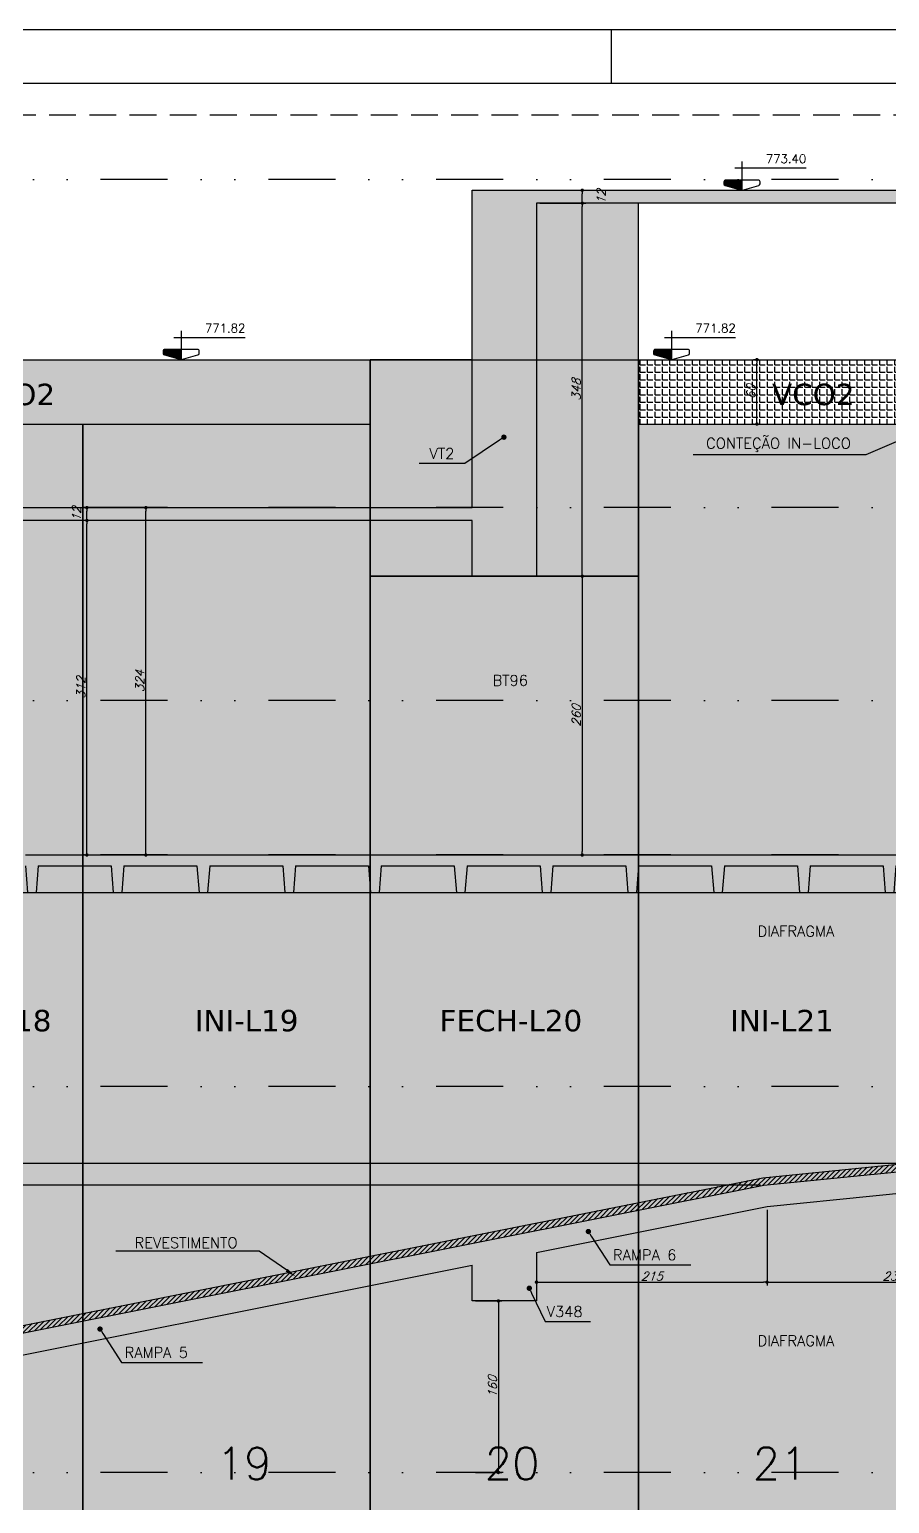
# Model space of a CAD drawing. Header units: millimetres. Extents: x 0 to 8720, y 0 to 4500.
# Drawn here: x 5402 to 6205, y 3125 to 4500 of the extents above; entities that cross this region are included whole.
import ezdxf
from ezdxf import colors
from ezdxf.entities.mleader import LeaderData, LeaderLine
from ezdxf.enums import TextEntityAlignment as Align
from ezdxf.math import Vec2, Vec3

# ---------------------------------------------------------------- set-up
doc = ezdxf.new("R2010")
doc.units = ezdxf.units.MM
doc.header["$LTSCALE"] = 50
doc.linetypes.add('DASHED', pattern=[0.75, 0.5, -0.25])
doc.linetypes.add('DIVIDE2', pattern=[0.625, 0.25, -0.125, 0, -0.125, 0, -0.125])
doc.layers.add('A-WALL-IDEN', color=4, linetype='Continuous', lineweight=9)
for name, color, linetype in [('F-AUX', 2, 'Continuous'), ('F-AUX-RED', 1, 'Continuous'), ('F-AUX-VARIACAO', 2, 'Continuous'), ('F-CORTE', 4, 'Continuous'), ('F-COTAS', 106, 'Continuous'), ('F-CPC', 1, 'DASHED'), ('F-EIXOS-DET', 1, 'Continuous'), ('F-FUNDAÇÃO-VISTA', 253, 'Continuous'), ('F-MARGEM', 1, 'Continuous'), ('F-MURETA OBRA', 4, 'Continuous'), ('F-NÍVEL-VISTA', 2, 'Continuous'), ('F-PERFIL VISTA', 252, 'Continuous'), ('F-SOLIDO-CORTE', 71, 'Continuous'), ('F-TEXTO', 6, 'Continuous'), ('F-TEXTO-YELLOW', 2, 'Continuous'), ('F-VISTA', 2, 'Continuous'), ('F-VISTA SÓLIDO', 254, 'Continuous'), ('F-VISTA SÓLIDO 3', 252, 'Continuous')]:
    doc.layers.add(name, color=color, linetype=linetype)
doc.styles.add('CP-TEXT-INCL', font='simplex.shx', dxfattribs={"oblique": 20})
doc.styles.add('MCP', font='simplex.shx')
doc.styles.get("Standard").update_dxf_attribs({"font": 'txt.shx'})
doc.styles.add('Verdana_3', font='verdana.ttf', dxfattribs={"height": 20})
doc.dimstyles.new('CP-COTAS-50', dxfattribs={"dimscale": 0.64, "dimtxt": 12.5, "dimasz": 5, "dimexe": 5, "dimexo": 5, "dimgap": 2.5, "dimtad": 1, "dimdec": 1, "dimdsep": 46, "dimtxsty": 'CP-TEXT-INCL', "dimblk1": 'DOT', "dimblk2": 'DOT', "dimsah": 1, "dimcen": 9, "dimclrd": 256, "dimclre": 256, "dimclrt": 256, "dimadec": 0, "dimazin": 0, "dimtfac": 1, "dimtdec": 1, "dimtmove": 2, "dimatfit": 3, "dimldrblk": 'DOT', "dimfxl": 5, "dimtolj": 1, "dimarcsym": 0})

# ---------------------------------------------------------------- blocks, each defined once
blk = doc.blocks.new('_DOT')
at = {"color": 0, "linetype": 'ByBlock'}
blk.add_line((-0.5, 0), (-1, 0), dxfattribs=at)
at = {"color": 0, "linetype": 'ByBlock', "const_width": 0.5}
blk.add_lwpolyline([(-0.25, 0, 1), (0.25, 0, 1)], format="xyb", close=True, dxfattribs=at)
blk = doc.blocks.new('A$Cba39174f')
at = {"layer": 'F-CORTE'}
for points in [[(11039.1, -4045.2), (11119.1, -4045.2)], [(11039.1, -4055.2), (11041.1, -4080.2), (11049.1, -4080.2)], [(11051.1, -4055.2), (11049.1, -4080.2), (11049.1, -4080.2)], [(11051.1, -4055.2), (11119.1, -4055.2)]]:
    blk.add_lwpolyline(points, dxfattribs=at)
blk = doc.blocks.new('*D43')
at = {"layer": 'F-COTAS', "lineweight": -2, "transparency": 16777216}
for p, q in [((6283.4, 3442.1), (5036.9, 3442.1)), ((5040.1, 3438.9), (5040.1, 3425.3)), ((6084.1, 3422.1), (5036.9, 3422.1))]:
    blk.add_line(p, q, dxfattribs=at)
at = {"layer": 'F-COTAS', "lineweight": -2, "transparency": 16777216, "xscale": 3.2, "yscale": 3.2, "zscale": 3.2}
for p, rotation in [((5040.1, 3442.1), 90), ((5040.1, 3422.1), 270)]:
    blk.add_blockref('_DOT', p, dxfattribs=dict(at, rotation=rotation))
at = {"layer": 'F-COTAS', "transparency": 16777216, "insert": (5034.5, 3432.1), "char_height": 8, "attachment_point": 5, "rotation": 90, "style": 'CP-TEXT-INCL'}
blk.add_mtext('\\A1;20', dxfattribs=at)
blk = doc.blocks.new('*D44')
at = {"layer": 'F-COTAS', "lineweight": -2, "transparency": 16777216}
for p, q in [((6084.1, 3422.1), (5036.9, 3422.1)), ((5040.1, 3260.2), (5040.1, 3418.9)), ((5257.8, 3257), (5036.9, 3257))]:
    blk.add_line(p, q, dxfattribs=at)
at = {"layer": 'F-COTAS', "lineweight": -2, "transparency": 16777216, "xscale": 3.2, "yscale": 3.2, "zscale": 3.2}
for p, rotation in [((5040.1, 3422.1), 90), ((5040.1, 3257), 270)]:
    blk.add_blockref('_DOT', p, dxfattribs=dict(at, rotation=rotation))
at = {"layer": 'F-COTAS', "transparency": 16777216, "insert": (5034.5, 3339.5), "char_height": 8, "attachment_point": 5, "rotation": 90, "style": 'CP-TEXT-INCL'}
blk.add_mtext('\\A1;165', dxfattribs=at)
blk = doc.blocks.new('A0-3L_900')
at = {"layer": 'F-MARGEM', "color": 2}
blk.add_line((118.9, 90), (118.9, 89), dxfattribs=at)
blk.add_lwpolyline([(0, 0), (0, 90), (174.4, 90), (174.4, 0)], close=True, dxfattribs=at)
at = {"layer": 'F-MARGEM', "color": 7}
blk.add_lwpolyline([(2.5, 89), (173.4, 89), (173.4, 1), (2.5, 1)], close=True, dxfattribs=at)
blk = doc.blocks.new('*D59')
at = {"layer": 'F-COTAS', "lineweight": -2, "transparency": 16777216}
for p, q in [((5453.7, 4042), (5452.8, 4042)), ((5456, 3733.2), (5456, 4038.8)), ((5453.7, 3730), (5452.8, 3730))]:
    blk.add_line(p, q, dxfattribs=at)
at = {"layer": 'F-COTAS', "lineweight": -2, "transparency": 16777216, "xscale": 3.2, "yscale": 3.2, "zscale": 3.2}
for p, rotation in [((5456, 4042), 90), ((5456, 3730), 270)]:
    blk.add_blockref('_DOT', p, dxfattribs=dict(at, rotation=rotation))
at = {"layer": 'F-COTAS', "transparency": 16777216, "insert": (5450.4, 3886), "char_height": 8, "attachment_point": 5, "rotation": 90, "style": 'CP-TEXT-INCL'}
blk.add_mtext('\\A1;312', dxfattribs=at)
blk = doc.blocks.new('*D60')
at = {"layer": 'F-COTAS', "lineweight": -2, "transparency": 16777216}
for p, q in [((5472.4, 4054), (5452.8, 4054)), ((5456, 4045.2), (5456, 4050.8)), ((5472.4, 4042), (5452.8, 4042))]:
    blk.add_line(p, q, dxfattribs=at)
at = {"layer": 'F-COTAS', "lineweight": -2, "transparency": 16777216, "xscale": 3.2, "yscale": 3.2, "zscale": 3.2}
for p, rotation in [((5456, 4054), 90), ((5456, 4042), 270)]:
    blk.add_blockref('_DOT', p, dxfattribs=dict(at, rotation=rotation))
at = {"layer": 'F-COTAS', "transparency": 16777216, "insert": (5446.4, 4048), "char_height": 8, "attachment_point": 5, "rotation": 90, "style": 'CP-TEXT-INCL'}
blk.add_mtext('\\A1;12', dxfattribs=at)
blk = doc.blocks.new('*D61')
at = {"layer": 'F-COTAS', "lineweight": -2, "transparency": 16777216}
for p, q in [((5511, 3733.2), (5511, 4050.8)), ((5512.4, 4054), (5514.2, 4054)), ((5512.4, 3730), (5514.2, 3730))]:
    blk.add_line(p, q, dxfattribs=at)
at = {"layer": 'F-COTAS', "lineweight": -2, "transparency": 16777216, "xscale": 3.2, "yscale": 3.2, "zscale": 3.2}
for p, rotation in [((5511, 4054), 90), ((5511, 3730), 270)]:
    blk.add_blockref('_DOT', p, dxfattribs=dict(at, rotation=rotation))
at = {"layer": 'F-COTAS', "transparency": 16777216, "insert": (5505.4, 3892), "char_height": 8, "attachment_point": 5, "rotation": 90, "style": 'CP-TEXT-INCL'}
blk.add_mtext('\\A1;324', dxfattribs=at)
blk = doc.blocks.new('Nível - Vista')
at = {"layer": 'F-NÍVEL-VISTA'}
blk.add_hatch(color=71, dxfattribs=at).paths.add_polyline_path([(0, 0.238), (-0.38, 0.238, 0.414214), (-0.42, 0.198), (-0.42, 0.148, 0.331206), (-0.391, 0.11), (-0.011, 0.002, 0.072993), (0, 0)])
at = {"layer": 'F-NÍVEL-VISTA', "color": 2}
for p, q in [((-0.168, 0.521), (1.493, 0.521)), ((0, 0.67), (0, 0))]:
    blk.add_line(p, q, dxfattribs=at)
blk.add_lwpolyline([(-0.011, 0.002, 0.146769), (0.011, 0.002), (0.391, 0.11, 0.331206), (0.42, 0.148), (0.42, 0.198, 0.414214), (0.38, 0.238), (-0.38, 0.238, 0.414214), (-0.42, 0.198), (-0.42, 0.148, 0.331206), (-0.391, 0.11), (-0.011, 0.002, 0.146769), (0.011, 0.002)], format="xyb", dxfattribs=at)
at = {"layer": 'F-TEXTO', "color": 3, "style": 'MCP'}
for tag, p in [('NÍVEL', (1.026, 0.636)), ('NÍVEL_DETALHE', (1.02, 0.186))]:
    blk.add_attdef(tag, text='', height=0.2, dxfattribs=at).set_placement(p, align=Align.CENTER)
blk = doc.blocks.new('*D79')
at = {"layer": 'F-COTAS', "lineweight": -2, "transparency": 16777216}
for p, q in [((6090.3, 3399.1), (6090.3, 3328.3)), ((6326.3, 3378.8), (6326.3, 3328.3)), ((6093.5, 3331.5), (6323.1, 3331.5))]:
    blk.add_line(p, q, dxfattribs=at)
at = {"layer": 'F-COTAS', "lineweight": -2, "transparency": 16777216, "xscale": 3.2, "yscale": 3.2, "zscale": 3.2, "rotation": 180}
blk.add_blockref('_DOT', (6090.3, 3331.5), dxfattribs=at)
at = {"layer": 'F-COTAS', "lineweight": -2, "transparency": 16777216, "xscale": 3.2, "yscale": 3.2, "zscale": 3.2}
blk.add_blockref('_DOT', (6326.3, 3331.5), dxfattribs=at)
at = {"layer": 'F-COTAS', "transparency": 16777216, "insert": (6208.3, 3337.1), "char_height": 8, "attachment_point": 5, "style": 'CP-TEXT-INCL'}
blk.add_mtext('\\A1;236', dxfattribs=at)
blk = doc.blocks.new('*D80')
at = {"layer": 'F-COTAS', "lineweight": -2, "transparency": 16777216}
for p, q in [((6090.3, 3373.1), (6090.3, 3328.3)), ((5875.3, 3356.1), (5875.3, 3328.3)), ((5878.5, 3331.5), (6087.1, 3331.5))]:
    blk.add_line(p, q, dxfattribs=at)
at = {"layer": 'F-COTAS', "lineweight": -2, "transparency": 16777216, "xscale": 3.2, "yscale": 3.2, "zscale": 3.2, "rotation": 180}
blk.add_blockref('_DOT', (5875.3, 3331.5), dxfattribs=at)
at = {"layer": 'F-COTAS', "lineweight": -2, "transparency": 16777216, "xscale": 3.2, "yscale": 3.2, "zscale": 3.2}
blk.add_blockref('_DOT', (6090.3, 3331.5), dxfattribs=at)
at = {"layer": 'F-COTAS', "transparency": 16777216, "insert": (5982.8, 3337.1), "char_height": 8, "attachment_point": 5, "style": 'CP-TEXT-INCL'}
blk.add_mtext('\\A1;215', dxfattribs=at)
blk = doc.blocks.new('*D83')
at = {"layer": 'F-COTAS', "lineweight": -2, "transparency": 16777216}
for p, q in [((5818.5, 3314), (5843, 3314)), ((5839.8, 3310.8), (5839.8, 3157.2)), ((5818.5, 3154), (5843, 3154))]:
    blk.add_line(p, q, dxfattribs=at)
at = {"layer": 'F-COTAS', "lineweight": -2, "transparency": 16777216, "xscale": 3.2, "yscale": 3.2, "zscale": 3.2}
for p, rotation in [((5839.8, 3314), 90), ((5839.8, 3154), 270)]:
    blk.add_blockref('_DOT', p, dxfattribs=dict(at, rotation=rotation))
at = {"layer": 'F-COTAS', "transparency": 16777216, "insert": (5834.2, 3234), "char_height": 8, "attachment_point": 5, "rotation": 90, "style": 'CP-TEXT-INCL'}
blk.add_mtext('\\A1;160', dxfattribs=at)
blk = doc.blocks.new('*D122')
at = {"layer": 'F-COTAS', "lineweight": -2, "transparency": 16777216}
for p, q in [((5878.5, 3990), (5921.2, 3990)), ((5918, 3986.8), (5918, 3733.2)), ((5801.7, 3730), (5921.2, 3730))]:
    blk.add_line(p, q, dxfattribs=at)
at = {"layer": 'F-COTAS', "lineweight": -2, "transparency": 16777216, "xscale": 3.2, "yscale": 3.2, "zscale": 3.2}
for p, rotation in [((5918, 3990), 90), ((5918, 3730), 270)]:
    blk.add_blockref('_DOT', p, dxfattribs=dict(at, rotation=rotation))
at = {"layer": 'F-COTAS', "transparency": 16777216, "insert": (5912.4, 3860), "char_height": 8, "attachment_point": 5, "rotation": 90, "style": 'CP-TEXT-INCL'}
blk.add_mtext('\\A1;260', dxfattribs=at)
blk = doc.blocks.new('*D124')
at = {"layer": 'F-COTAS', "lineweight": -2, "transparency": 16777216}
for p, q in [((5878.5, 4338), (5921.2, 4338)), ((5918, 3993.2), (5918, 4334.8)), ((5878.5, 3990), (5921.2, 3990))]:
    blk.add_line(p, q, dxfattribs=at)
at = {"layer": 'F-COTAS', "lineweight": -2, "transparency": 16777216, "xscale": 3.2, "yscale": 3.2, "zscale": 3.2}
for p, rotation in [((5918, 4338), 90), ((5918, 3990), 270)]:
    blk.add_blockref('_DOT', p, dxfattribs=dict(at, rotation=rotation))
at = {"layer": 'F-COTAS', "transparency": 16777216, "insert": (5912.4, 4164), "char_height": 8, "attachment_point": 5, "rotation": 90, "style": 'CP-TEXT-INCL'}
blk.add_mtext('\\A1;348', dxfattribs=at)
blk = doc.blocks.new('*D127')
at = {"layer": 'F-COTAS', "lineweight": -2, "transparency": 16777216}
for p, q in [((5878.5, 4350), (5921.2, 4350)), ((5918, 4341.2), (5918, 4346.8)), ((5878.5, 4338), (5921.2, 4338))]:
    blk.add_line(p, q, dxfattribs=at)
at = {"layer": 'F-COTAS', "lineweight": -2, "transparency": 16777216, "xscale": 3.2, "yscale": 3.2, "zscale": 3.2}
for p, rotation in [((5918, 4350), 90), ((5918, 4338), 270)]:
    blk.add_blockref('_DOT', p, dxfattribs=dict(at, rotation=rotation))
at = {"layer": 'F-COTAS', "transparency": 16777216, "insert": (5935.6, 4344), "char_height": 8, "attachment_point": 5, "rotation": 90, "style": 'CP-TEXT-INCL'}
blk.add_mtext('\\A1;12', dxfattribs=at)
blk = doc.blocks.new('*D267')
at = {"layer": 'F-MURETA OBRA', "lineweight": -2, "transparency": 16777216}
for p, q in [((6082.6, 4192), (6077.7, 4192)), ((6080.9, 4135.2), (6080.9, 4188.8)), ((6078.3, 4132), (6077.7, 4132))]:
    blk.add_line(p, q, dxfattribs=at)
at = {"layer": 'F-MURETA OBRA', "lineweight": -2, "transparency": 16777216, "xscale": 3.2, "yscale": 3.2, "zscale": 3.2}
for p, rotation in [((6080.9, 4192), 90), ((6080.9, 4132), 270)]:
    blk.add_blockref('_DOT', p, dxfattribs=dict(at, rotation=rotation))
at = {"layer": 'F-MURETA OBRA', "transparency": 16777216, "insert": (6075.3, 4162), "char_height": 8, "attachment_point": 5, "rotation": 90, "style": 'CP-TEXT-INCL', "bg_fill": 3, "box_fill_scale": 1.1, "bg_fill_color": 257, "bg_fill_transparency": 0}
blk.add_mtext('\\A1;60', dxfattribs=at)

msp = doc.modelspace()

# ---------------------------------------------------------------- hatches: boundary and pattern name
at = {"layer": 'F-AUX-VARIACAO'}
h = msp.add_hatch(dxfattribs=at)
h.set_pattern_fill('ANSI31', color=253)
h.set_pattern_definition([(45, (354.8276, 2355.8043), (-2.245064, 2.245064), [])])
h.paths.add_polyline_path([(4281.32, 3217.06), (4469.78, 3235.91), (4469.78, 3236.99), (4486.39, 3236.99), (4967.61, 3236.99), (5037.73, 3236.99), (5052.28, 3236.99), (5060.63, 3236.99), (5261.32, 3257.06), (6087.32, 3422.06), (6286.63, 3441.99), (6872.28, 3441.99), (6872.28, 3448.99), (6286.28, 3448.99), (6086.28, 3428.99), (5260.28, 3263.99), (5060.28, 3243.99), (4480.28, 3243.99), (4280.28, 3223.99), (2763.34, 2920.52), (2500.74, 2860.95), (2501.82, 2861.06)])
at = {"layer": 'F-MURETA OBRA'}
h = msp.add_hatch(dxfattribs=at)
h.set_pattern_fill('ANGLE', color=1, style=0)
h.set_pattern_definition([(0, (2018.6955, 122), (0, 6.985), [5.08, -1.905]), (90, (2018.6955, 122), (-6.985, 4e-16), [5.08, -1.905])])
h.paths.add_polyline_path([(5202.28, 4131.99), (5720.28, 4131.99), (5720.28, 4191.99), (5202.28, 4191.99)])
at = {"layer": 'F-PERFIL VISTA', "ltscale": 2}
h = msp.add_hatch(dxfattribs=at)
h.set_pattern_fill('AR-CONC', color=256, scale=0.8)
h.paths.add_polyline_path([(1971.28, 3949.99), (1971.28, 3903.68), (1971.28, 3839.99)])
h.paths.add_polyline_path([(1971.28, 3673.99), (1721.28, 3673.99), (1721.28, 2374.99), (1971.28, 2374.99)])
h.paths.add_polyline_path([(2221.28, 3929.99), (1971.28, 3929.99), (1971.28, 3839.99), (1971.28, 2374.99), (2221.28, 2374.99)])
h.paths.add_polyline_path([(2971.28, 3959.99), (1971.28, 3959.99), (1971.28, 3929.99), (2221.28, 3929.99), (2971.28, 3929.99)])
h.paths.add_polyline_path([(2471.28, 3929.99), (2221.28, 3929.99), (2221.28, 2374.99), (2471.28, 2374.99)])
h.paths.add_polyline_path([(2721.28, 3929.99), (2471.28, 3929.99), (2471.28, 2374.99), (2721.28, 2374.99)])
h.paths.add_polyline_path([(2971.28, 3929.99), (2721.28, 3929.99), (2721.28, 2374.99), (2971.28, 2374.99)])
h.paths.add_polyline_path([(3971.28, 3981.99), (3221.28, 3981.99), (3221.28, 3971.99), (2971.28, 3971.99), (3971.28, 3967.99)])
h.paths.add_polyline_path([(3221.28, 3967.99), (2971.28, 3971.99), (2971.28, 3929.99), (2971.28, 2374.99), (3221.28, 2374.99)])
h.paths.add_polyline_path([(3471.28, 3967.99), (3221.28, 3967.99), (3221.28, 2374.99), (3471.28, 2374.99)])
h.paths.add_polyline_path([(3721.28, 3967.99), (3471.28, 3967.99), (3471.28, 2374.99), (3721.28, 2374.99)])
h.paths.add_polyline_path([(3971.28, 3967.99), (3721.28, 3967.99), (3721.28, 2374.99), (3971.28, 2374.99)])
h.paths.add_polyline_path([(5202.28, 3238.99), (4952.28, 3238.99), (4952.28, 2374.99), (5202.28, 2374.99)])
h.paths.add_polyline_path([(5452.28, 4131.99), (5202.28, 4131.99), (5202.28, 2374.99), (5452.28, 2374.99)])
h.paths.add_polyline_path([(5720.28, 4131.99), (5452.28, 4131.99), (5452.28, 2374.99), (5720.28, 2374.99)])
h.paths.add_polyline_path([(5970.28, 3733.99), (5720.28, 3733.99), (5720.28, 2374.99), (5970.28, 2374.99)])
h.paths.add_polyline_path([(6481.28, 3733.99), (6220.28, 3733.99), (6220.28, 2374.99), (6481.28, 2374.99)])
h.paths.add_polyline_path([(6220.28, 4131.99), (5970.28, 4131.99), (5970.28, 3733.99), (6220.28, 3733.99)])
h.paths.add_polyline_path([(6220.28, 3733.99), (5970.28, 3733.99), (5970.28, 2374.99), (6220.28, 2374.99)])
h.paths.add_polyline_path([(6731.28, 4278), (6481.28, 4278), (6481.28, 3733.99), (6731.28, 3733.99)])
at = {"layer": 'F-SOLIDO-CORTE'}
h = msp.add_hatch(color=256, dxfattribs=at)
h.dxf.hatch_style = 1
h.paths.add_polyline_path([(3249.28, 4041.99), (3510.39, 4041.99), (3514.72, 4041.99), (3537.75, 4041.99), (3598.05, 4041.99), (3633.29, 4041.99), (3886.69, 4041.99), (3911.93, 4041.99), (3946.88, 4041.99), (4324.35, 4041.99), (4358.69, 4041.99), (4370.49, 4041.99), (4382.28, 4041.99), (4382.28, 3993.99), (4401.28, 3993.99), (4401.28, 4001.57), (4401.28, 4041.99), (4407.84, 4041.99), (4418.88, 4041.99), (4968.05, 4041.99), (5041.6, 4041.99), (5062.28, 4041.99), (5062.28, 3993.99), (5081.28, 3993.99), (5081.28, 4004.36), (5081.28, 4041.99), (5112.97, 4041.99), (5204.58, 4041.99), (5806.65, 4041.99), (5815.28, 4041.99), (5815.28, 3990), (5875.28, 3990), (5875.28, 4160.06), (5875.28, 4338), (5881.08, 4338), (5883.89, 4338), (5946.79, 4338), (6317.68, 4338), (6326.28, 4338), (6326.28, 4311.75), (6326.28, 4053.99), (6326.28, 3989.99), (6386.28, 3989.99), (6386.28, 4039.99), (7020.78, 4039.99), (7020.78, 3898.99), (7045.78, 3898.99), (7045.78, 4133.99), (7020.78, 4133.99), (7020.78, 4053.99), (6386.28, 4053.99), (6386.28, 4062.25), (6386.28, 4338), (6474.77, 4338), (6483.38, 4338), (7008.37, 4338), (7026.78, 4338), (7026.78, 4300), (7045.78, 4300), (7045.78, 4310.36), (7045.78, 4360), (7042.5, 4360), (7026.78, 4360), (7026.78, 4350), (7008.37, 4350), (6483.38, 4350), (6474.77, 4350), (6386.28, 4350), (6383.35, 4350), (6379.03, 4350), (6326.28, 4350), (6317.68, 4350), (5946.79, 4350), (5883.89, 4350), (5881.08, 4350), (5875.28, 4350), (5847.3, 4350), (5815.28, 4350), (5815.28, 4183.94), (5815.28, 4053.99), (5806.53, 4053.99), (5204.58, 4053.99), (5111.07, 4053.99), (5081.28, 4053.99), (5078, 4053.99), (5062.28, 4053.99), (5040.41, 4053.99), (4968.05, 4053.99), (4418.88, 4053.99), (4407.84, 4053.99), (4398.89, 4053.99), (4382.28, 4053.99), (4370.49, 4053.99), (4358.69, 4053.99), (4324.35, 4053.99), (3946.88, 4053.99), (3911.93, 4053.99), (3886.69, 4053.99), (3633.05, 4053.99), (3598.05, 4053.99), (3537.75, 4053.99), (3514.72, 4053.99), (3510.39, 4053.99), (3249.28, 4053.99), (3244.84, 4053.99), (3224.28, 4053.99), (3224.28, 4043.99), (3097.22, 4043.99), (3069.52, 4043.99), (3036.62, 4043.99), (2755.86, 4043.99), (2683.75, 4043.99), (2662.28, 4043.99), (2662.28, 4068.99), (2648.28, 4068.99), (2648.28, 4051.23), (2648.28, 3978.99), (2349.42, 3978.99), (2281.47, 3978.99), (2278.56, 3978.99), (2274.15, 3978.99), (2254.28, 3978.99), (2177.33, 3978.99), (2171.33, 3978.99), (1946.52, 3978.99), (1860.78, 3978.99), (1848.35, 3978.99), (1831.78, 3978.99), (1494.71, 3978.99), (1433.05, 3978.99), (1241.78, 3978.99), (1241.78, 3992.8), (1241.78, 4028.99), (1236.23, 4028.99), (1227.78, 4028.99), (1227.78, 4005.19), (1227.78, 3968.99), (1236.23, 3968.99), (1241.78, 3968.99), (1433.05, 3968.99), (1494.71, 3968.99), (1831.78, 3968.99), (1848.35, 3968.99), (1860.78, 3968.99), (1946.52, 3968.99), (2171.33, 3968.99), (2177.33, 3968.99), (2254.28, 3968.99), (2274.15, 3968.99), (2278.56, 3968.99), (2281.47, 3968.99), (2349.42, 3968.99), (2648.28, 3968.99), (2662.28, 3968.99), (2662.28, 3986.75), (2662.28, 4031.99), (2683.75, 4031.99), (2755.86, 4031.99), (3036.62, 4031.99), (3069.52, 4031.99), (3097.22, 4031.99), (3224.28, 4031.99), (3224.28, 3993.99), (3249.28, 3993.99), (3249.28, 4004.65)])
h = msp.add_hatch(color=256, dxfattribs=at)
h.dxf.hatch_style = 1
h.paths.add_polyline_path([(6210.53, 3720), (6278.53, 3720), (6280.53, 3695), (6288.53, 3695), (6290.53, 3720), (6358.53, 3720), (6360.53, 3695), (6368.53, 3695), (6370.53, 3720), (6438.53, 3720), (6440.53, 3695), (6448.53, 3695), (6450.53, 3720), (6518.53, 3720), (6520.53, 3695), (6528.53, 3695), (6530.53, 3720), (6598.53, 3720), (6600.53, 3695), (6608.53, 3695), (6610.53, 3720), (6678.53, 3720), (6680.53, 3695), (6688.53, 3695), (6690.53, 3720), (6758.53, 3720), (6760.53, 3695), (6768.53, 3695), (6770.53, 3720), (6838.53, 3720), (6840.53, 3695), (6848.53, 3695), (6850.53, 3720), (6872.28, 3720), (6872.28, 3730), (6838.53, 3730), (6758.53, 3730), (6678.53, 3730), (6598.53, 3730), (6518.53, 3730), (6438.53, 3730), (6358.53, 3730), (6278.53, 3730), (6198.53, 3730), (6118.53, 3730), (6038.53, 3730), (5958.53, 3730), (5878.53, 3730), (5798.53, 3730), (5718.53, 3730), (5638.53, 3730), (5558.53, 3730), (5478.53, 3730), (5398.53, 3730), (5318.53, 3730), (5238.53, 3730), (5172.9, 3730), (5172.9, 3720), (5238.53, 3720), (5240.53, 3695), (5248.53, 3695), (5250.53, 3720), (5318.53, 3720), (5320.53, 3695), (5328.53, 3695), (5330.53, 3720), (5398.53, 3720), (5400.53, 3695), (5408.53, 3695), (5410.53, 3720), (5478.53, 3720), (5480.53, 3695), (5488.53, 3695), (5490.53, 3720), (5558.53, 3720), (5560.53, 3695), (5568.53, 3695), (5570.53, 3720), (5638.53, 3720), (5640.53, 3695), (5648.53, 3695), (5650.53, 3720), (5718.53, 3720), (5720.53, 3695), (5728.53, 3695), (5730.53, 3720), (5798.53, 3720), (5800.53, 3695), (5808.53, 3695), (5810.53, 3720), (5878.53, 3720), (5880.53, 3695), (5888.53, 3695), (5890.53, 3720), (5958.53, 3720), (5960.53, 3695), (5968.53, 3695), (5970.53, 3720), (6038.53, 3720), (6040.53, 3695), (6048.53, 3695), (6050.53, 3720), (6118.53, 3720), (6120.53, 3695), (6128.53, 3695), (6130.53, 3720), (6198.53, 3720), (6200.53, 3695), (6208.53, 3695)])
h = msp.add_hatch(color=256, dxfattribs=at)
h.dxf.hatch_style = 1
h.paths.add_polyline_path([(5081.28, 3218.96), (5264.28, 3237.26), (5815.28, 3347.33), (5815.28, 3314), (5875.28, 3314), (5875.28, 3317.79), (5875.28, 3359.31), (6090.28, 3402.26), (6287.63, 3421.99), (6326.28, 3421.99), (6326.28, 3382), (6386.28, 3382), (6386.28, 3385.46), (6386.28, 3421.99), (6872.28, 3421.99), (6872.28, 3441.99), (6286.63, 3441.99), (6087.32, 3422.06), (5261.32, 3257.06), (5060.63, 3236.99), (5052.28, 3236.99), (5037.73, 3236.99), (4967.61, 3236.99), (4486.39, 3236.99), (4469.78, 3236.99), (4469.78, 3235.91), (4281.32, 3217.06), (2501.82, 2861.06), (2459.78, 2856.86), (2459.78, 2847.99), (2357.28, 2847.99), (2277.28, 2847.99), (2197.28, 2847.99), (2117.28, 2847.99), (2037.28, 2847.99), (1957.28, 2847.99), (1877.28, 2847.99), (1861.78, 2847.99), (1836.78, 2847.99), (1836.78, 2825.86), (1836.78, 2787.99), (1852.56, 2787.99), (1861.78, 2787.99), (1861.78, 2812.99), (1861.78, 2837.99), (1877.28, 2837.99), (1879.28, 2812.99), (1887.28, 2812.99), (1889.28, 2837.99), (1957.28, 2837.99), (1959.28, 2812.99), (1967.28, 2812.99), (1969.28, 2837.99), (2037.28, 2837.99), (2039.28, 2812.99), (2047.28, 2812.99), (2049.28, 2837.99), (2117.28, 2837.99), (2119.28, 2812.99), (2127.28, 2812.99), (2129.28, 2837.99), (2197.28, 2837.99), (2199.28, 2812.99), (2207.28, 2812.99), (2209.28, 2837.99), (2277.28, 2837.99), (2279.28, 2812.99), (2287.28, 2812.99), (2289.28, 2837.99), (2357.28, 2837.99), (2359.28, 2812.99), (2367.28, 2812.99), (2369.28, 2837.99), (2437.28, 2837.99), (2439.28, 2812.99), (2447.28, 2812.99), (2449.28, 2837.99), (2459.78, 2837.99), (2459.78, 2812.99), (2489.78, 2812.99), (2489.78, 2817.41), (2489.78, 2844.78), (2504.04, 2846.21), (4283.54, 3202.21), (4469.78, 3220.83), (4469.78, 3196.99), (4488.78, 3196.99), (4488.78, 3202.04), (4488.78, 3216.99), (4967.61, 3216.99), (5037.73, 3216.99), (5052.28, 3216.99), (5052.28, 3093.99), (5081.28, 3093.99), (5081.28, 3103.03)])
at = {"layer": 'F-VISTA SÓLIDO'}
h = msp.add_hatch(color=256, dxfattribs=at)
h.dxf.hatch_style = 1
h.paths.add_polyline_path([(5815.28, 4191.99), (5720.28, 4191.99), (5720.28, 4053.99), (5806.53, 4053.99), (5815.28, 4053.99), (5815.28, 4183.94)])
h.paths.add_polyline_path([(5815.28, 4041.99), (5806.65, 4041.99), (5720.28, 4041.99), (5720.28, 3989.99), (5815.28, 3989.99)])
h.paths.add_polyline_path([(5970.28, 4338), (5946.79, 4338), (5883.89, 4338), (5881.08, 4338), (5875.28, 4338), (5875.28, 4160.06), (5875.28, 3989.99), (5970.28, 3989.99)])
h = msp.add_hatch(color=256, dxfattribs=at)
h.dxf.hatch_style = 1
h.paths.add_polyline_path([(5970.28, 3989.99), (5875.28, 3989.99), (5720.28, 3989.99), (5720.28, 3730), (5970.28, 3730)])
at = {"layer": 'F-VISTA SÓLIDO 3'}
h = msp.add_hatch(color=256, dxfattribs=at)
h.dxf.hatch_style = 1
h.paths.add_polyline_path([(5478.53, 3720), (5410.53, 3720), (5408.53, 3695), (5480.53, 3695)])
h = msp.add_hatch(color=256, dxfattribs=at)
h.dxf.hatch_style = 1
h.paths.add_polyline_path([(5558.53, 3720), (5490.53, 3720), (5488.53, 3695), (5560.53, 3695)])
h = msp.add_hatch(color=256, dxfattribs=at)
h.dxf.hatch_style = 1
h.paths.add_polyline_path([(5638.53, 3720), (5570.53, 3720), (5568.53, 3695), (5640.53, 3695)])
h = msp.add_hatch(color=256, dxfattribs=at)
h.dxf.hatch_style = 1
h.paths.add_polyline_path([(5718.53, 3720), (5650.53, 3720), (5648.53, 3695), (5720.53, 3695)])
h = msp.add_hatch(color=256, dxfattribs=at)
h.dxf.hatch_style = 1
h.paths.add_polyline_path([(5798.53, 3720), (5730.53, 3720), (5728.53, 3695), (5800.53, 3695)])
h = msp.add_hatch(color=256, dxfattribs=at)
h.dxf.hatch_style = 1
h.paths.add_polyline_path([(5878.53, 3720), (5810.53, 3720), (5808.53, 3695), (5880.53, 3695)])
h = msp.add_hatch(color=256, dxfattribs=at)
h.dxf.hatch_style = 1
h.paths.add_polyline_path([(5958.53, 3720), (5890.53, 3720), (5888.53, 3695), (5960.53, 3695)])
h = msp.add_hatch(color=256, dxfattribs=at)
h.dxf.hatch_style = 1
h.paths.add_polyline_path([(6038.53, 3720), (5970.53, 3720), (5968.53, 3695), (6040.53, 3695)])
h = msp.add_hatch(color=256, dxfattribs=at)
h.dxf.hatch_style = 1
h.paths.add_polyline_path([(6118.53, 3720), (6050.53, 3720), (6048.53, 3695), (6120.53, 3695)])
h = msp.add_hatch(color=256, dxfattribs=at)
h.dxf.hatch_style = 1
h.paths.add_polyline_path([(6198.53, 3720), (6130.53, 3720), (6128.53, 3695), (6200.53, 3695)])

# ---------------------------------------------------------------- linework, layer by layer
at = {"layer": 'F-AUX', "color": 1, "linetype": 'DASHED'}
msp.add_lwpolyline([(7095.78, 2374.99), (7095.78, 4420), (365, 4420), (365, 2374.99)], close=True, dxfattribs=at)
at = {"layer": 'F-AUX-VARIACAO', "color": 253}
msp.add_lwpolyline([(5060.28, 3243.99), (5260.28, 3263.99), (6086.28, 3428.99), (6286.28, 3448.99), (6872.28, 3448.99)], dxfattribs=at)
at = {"layer": 'F-CORTE'}
for points in [[(5204.58, 4053.99), (5806.53, 4053.99), (5815.28, 4053.99), (5815.28, 4183.94), (5815.28, 4350)], [(5815.28, 4350), (5847.3, 4350), (5875.28, 4350), (5881.08, 4350), (5883.89, 4350), (5946.79, 4350), (6317.68, 4350), (6326.28, 4350), (6326.28, 4350), (6329.39, 4350), (6379.03, 4350), (6383.35, 4350), (6386.28, 4350), (6386.28, 4350), (6474.77, 4350), (6483.38, 4350), (7007.88, 4350)], [(6326.28, 4053.99), (6326.28, 4311.75), (6326.28, 4338), (6317.68, 4338), (5946.79, 4338), (5883.89, 4338), (5881.08, 4338), (5875.28, 4338), (5875.28, 4160.06), (5875.28, 3990), (5875.28, 3989.99), (5866.81, 3989.99), (5815.28, 3989.99), (5815.28, 4041.99), (5806.65, 4041.99), (5204.58, 4041.99)], [(5875.28, 4053.99), (5875.28, 3990), (5815.28, 3990), (5815.28, 4041.99)], [(5060.63, 3236.99), (5261.32, 3257.06), (6087.32, 3422.06), (6286.63, 3441.99), (6872.28, 3441.99)], [(5875.28, 3359.31), (6090.28, 3402.26), (6287.63, 3421.99), (6326.28, 3421.99)], [(5875.28, 3359.31), (5875.28, 3317.79), (5875.28, 3314), (5815.28, 3314), (5815.28, 3347.33)], [(5081.28, 3218.96), (5264.28, 3237.26), (5815.28, 3347.33)]]:
    msp.add_lwpolyline(points, dxfattribs=at)
at = {"layer": 'F-CPC'}
for p, q in [((5970.28, 2374.99), (5970.28, 4309.99)), ((5452.28, 2374.99), (5452.28, 4131.99)), ((5720.28, 2374.99), (5720.28, 4053.99))]:
    msp.add_line(p, q, dxfattribs=at)
at = {"layer": 'F-EIXOS-DET', "color": 1, "linetype": 'DIVIDE2', "ltscale": 5}
for p, q in [((7095.78, 4360), (365, 4360)), ((7095.78, 4053.99), (365, 4053.99)), ((7095.78, 3874), (365, 3874)), ((7095.78, 3730), (365, 3730)), ((7095.78, 3514), (365, 3514)), ((7095.78, 3153.99), (365, 3153.99))]:
    msp.add_line(p, q, dxfattribs=at)
at = {"layer": 'F-FUNDAÇÃO-VISTA'}
for p, q in [((5970.28, 2374.99), (5970.28, 4273.99)), ((5720.28, 2374.99), (5720.28, 4191.99)), ((5452.28, 2374.99), (5452.28, 4131.99)), ((5452.28, 2374.99), (5452.28, 4131.99))]:
    msp.add_line(p, q, dxfattribs=at)
at = {"layer": 'F-MURETA OBRA'}
for points in [[(5202.28, 4191.99), (6220.28, 4191.99)], [(5720.28, 4191.99), (5720.28, 2374.99)], [(5970.28, 4191.99), (5970.28, 2374.99)], [(5202.28, 4131.99), (5720.28, 4131.99)], [(5452.28, 4131.99), (5452.28, 2374.99)]]:
    msp.add_lwpolyline(points, dxfattribs=at)
at = {"layer": 'F-VISTA'}
for points in [[(5720.28, 4041.99), (5720.28, 3989.99), (5970.28, 3989.99), (5970.28, 4338)], [(5815.28, 4191.99), (5720.28, 4191.99), (5720.28, 4053.99)], [(5815.28, 3989.99), (5720.28, 3989.99), (5720.28, 3730), (5970.28, 3730), (5970.28, 3989.99), (5875.28, 3989.99)], [(5172.9, 3695), (6840.53, 3695)]]:
    msp.add_lwpolyline(points, dxfattribs=at)

# ---------------------------------------------------------------- block references
at = {"layer": 'F-CORTE'}
for p in [(-5640.52, 7775.2), (-5560.52, 7775.2), (-5480.52, 7775.2), (-5400.52, 7775.2), (-5320.52, 7775.2), (-5240.52, 7775.2), (-5160.52, 7775.2), (-5080.52, 7775.2), (-5000.52, 7775.2), (-4920.52, 7775.2), (-4840.52, 7775.2)]:
    msp.add_blockref('A$Cba39174f', p, dxfattribs=at)
at = {"layer": 'F-CPC', "xscale": 40, "yscale": 40, "zscale": 40}
for p in [(5543.91, 4191.99), (6001.29, 4191.99)]:
    msp.add_blockref('Nível - Vista', p, dxfattribs=at).add_auto_attribs({'NÍVEL': '771.82'})
at = {"layer": 'F-MARGEM', "xscale": 50, "yscale": 50, "zscale": 50}
msp.add_blockref('A0-3L_900', (0, 0), dxfattribs=at)
at = {"layer": 'F-NÍVEL-VISTA', "linetype": 'Continuous', "xscale": 40, "yscale": 40, "zscale": 40}
msp.add_blockref('Nível - Vista', (6066.95, 4350), dxfattribs=at).add_auto_attribs({'NÍVEL': '773.40'})

# ---------------------------------------------------------------- texts
at = {"layer": 'A-WALL-IDEN', "color": 2, "char_height": 20, "attachment_point": 1, "style": 'Verdana_3'}
for s, insert, width in [('VCO2', (5349.36, 4169.58), 129.0717), ('VCO2', (6094.94, 4169.58), 129.0717), ('SEQ-L18', (5306.52, 3585.51), 150.7172), ('INI-L19', (5556.55, 3585.51), 133.0801), ('FECH-L20', (5784.94, 3585.51), 169.9577), ('INI-L21', (6055.84, 3585.51), 133.0801)]:
    msp.add_mtext(s, dxfattribs=dict(at, insert=insert, width=width))
at = {"layer": 'F-CPC', "char_height": 30, "attachment_point": 1}
for s, insert in [('19', (5576.8, 3177.35)), ('20', (5826.8, 3177.35)), ('21', (6076.8, 3177.35))]:
    msp.add_mtext_dynamic_manual_height_columns(s, width=540.7942, gutter_width=12.5, heights=[0], dxfattribs=dict(at, insert=insert))
at = {"layer": 'F-TEXTO-YELLOW', "style": 'MCP'}
for s, p in [('VT2', (5775.54, 4099.36)), ('BT96', (5834.3, 3887.86)), ('DIAFRAGMA', (6081.44, 3653.89)), ('RAMPA 6', (5946.6, 3351.92)), ('V348', (5884.85, 3299.04)), ('DIAFRAGMA', (6081.44, 3271.83)), ('RAMPA 5', (5491.13, 3260.94))]:
    msp.add_text(s, height=10, dxfattribs=at).set_placement(p)
at = {"layer": 'F-TEXTO-YELLOW', "char_height": 10, "attachment_point": 5, "style": 'MCP'}
for s, width, insert in [('CONTEÇÃO IN-LOCO', 181.2922, (6100.97, 4112.58)), ('REVESTIMENTO', 110.244, (5548.47, 3368.33))]:
    msp.add_mtext_dynamic_manual_height_columns(s, width=width, gutter_width=12.5, heights=[0], dxfattribs=dict(at, insert=insert))

# ---------------------------------------------------------------- dimensions: what is measured, and where the dimension line sits
at = {"layer": 'F-COTAS'}
for base, p1, p2, picture, middle in [((5917.97, 4350), (5875.28, 4338), (5875.28, 4350), '*D127', (5935.57, 4344)), ((5917.97, 4338), (5875.28, 3990), (5875.28, 4338), '*D124', (5912.37, 4164)), ((5455.99, 4053.99), (5475.58, 4041.99), (5475.58, 4053.99), '*D60', (5446.39, 4047.99)), ((5455.99, 4041.99), (5456.92, 3730), (5456.92, 4041.99), '*D59', (5450.39, 3885.99)), ((5511.03, 4053.99), (5509.17, 3730), (5509.17, 4053.99), '*D61', (5505.43, 3891.99)), ((5917.97, 3730), (5875.28, 3989.99), (5798.53, 3730), '*D122', (5912.37, 3859.99)), ((5040.07, 3422.06), (6286.63, 3442.09), (6087.32, 3422.06), '*D43', (5034.47, 3432.08)), ((5040.07, 3422.06), (5260.98, 3257.03), (6087.32, 3422.06), '*D44', (5034.47, 3339.55)), ((5839.8, 3153.99), (5815.28, 3314), (5815.28, 3153.99), '*D83', (5834.2, 3234))]:
    dim = msp.add_linear_dim(base=base, p1=p1, p2=p2, angle=90, dimstyle='CP-COTAS-50', dxfattribs=at)
    dim.commit()
    dim.dimension.update_dxf_attribs({"geometry": picture, "text_midpoint": middle})
for base, p1, p2, picture, middle in [((6326.28, 3331.5), (6090.28, 3402.26), (6326.28, 3382), '*D79', (6208.28, 3337.1)), ((6090.28, 3331.5), (5875.28, 3359.31), (6090.28, 3376.32), '*D80', (5982.78, 3337.1))]:
    dim = msp.add_linear_dim(base=base, p1=p1, p2=p2, dimstyle='CP-COTAS-50', dxfattribs=at)
    dim.commit()
    dim.dimension.update_dxf_attribs({"geometry": picture, "text_midpoint": middle})

# ---------------------------------------------------------------- leaders
at = {"layer": 'F-AUX-RED'}
msp.add_leader([(6258.19, 4135.69), (6182.33, 4103.31), (6021.27, 4103.31)], dimstyle='CP-COTAS-50', dxfattribs=at)
ml = msp.add_multileader_mtext('Standard', dxfattribs=at)
ml.set_content('', color=256)
ml.set_leader_properties()
ml.set_arrow_properties(name='DOT')
ml.build(insert=Vec2(0, 0))
ml.multileader.update_dxf_attribs({"text_right_attachment_type": 6, "text_top_attachment_type": 0, "text_bottom_attachment_type": 0, "dogleg_length": 0.36, "arrow_head_size": 5})
ctx = ml.context
ctx.base_point, ctx.char_height, ctx.arrow_head_size, ctx.landing_gap_size, ctx.plane_origin = Vec3(5765.92, 4095.19), 0.18, 5, 0.09, Vec3(5823.22, 4126.2)
ctx.right_attachment, ctx.text_align_type = 6, 2
notes = []
notes.append((ctx, [(0, (1, 1, 0), (5808.37, 4095.1), (-1, 0), 42.26, [(0, [(5844.87, 4119.71)], 256, [])])]))
ctx.mtext.insert, ctx.mtext.alignment, ctx.mtext.flow_direction = Vec3(5766.01, 4095.28), 3, 5
ml = msp.add_multileader_mtext('Standard', dxfattribs=at)
ml.set_content('', color=256)
ml.set_leader_properties()
ml.set_arrow_properties(name='DOT')
ml.build(insert=Vec2(0, 0))
ml.multileader.update_dxf_attribs({"text_right_attachment_type": 6, "text_top_attachment_type": 0, "text_bottom_attachment_type": 0, "dogleg_length": 0.36, "arrow_head_size": 5})
ctx = ml.context
ctx.base_point, ctx.char_height, ctx.arrow_head_size, ctx.landing_gap_size, ctx.plane_origin = Vec3(6019.32, 3347.67), 0.18, 5, 0.09, Vec3(5923.69, 3378.77)
ctx.right_attachment = 6
notes.append((ctx, [(0, (1, 1, 0), (5943.78, 3347.67), (1, 0), 75.54, [(0, [(5923.69, 3378.77)], 256, [])])]))
ctx.mtext.insert, ctx.mtext.flow_direction = Vec3(6019.41, 3347.76), 5
ml = msp.add_multileader_mtext('Standard', dxfattribs=at)
ml.set_content('', color=256)
ml.set_leader_properties()
ml.build(insert=Vec2(0, 0))
ml.multileader.update_dxf_attribs({"text_right_attachment_type": 6, "text_top_attachment_type": 0, "text_bottom_attachment_type": 0, "dogleg_length": 0.36, "arrow_head_size": 10})
ctx = ml.context
ctx.base_point, ctx.char_height, ctx.arrow_head_size, ctx.landing_gap_size, ctx.plane_origin = Vec3(5482.98, 3360.42), 0.18, 10, 0.09, Vec3(5601.07, 3370.88)
ctx.right_attachment, ctx.text_align_type = 6, 2
notes.append((ctx, [(0, (1, 1, 0), (5616.73, 3360.33), (-1, 0), 133.58, [(0, [(5650.54, 3336.88)], 256, [])])]))
ctx.mtext.insert, ctx.mtext.alignment, ctx.mtext.flow_direction = Vec3(5483.07, 3360.51), 3, 5
ml = msp.add_multileader_mtext('Standard', dxfattribs=at)
ml.set_content('', color=256)
ml.set_leader_properties()
ml.set_arrow_properties(name='DOT')
ml.build(insert=Vec2(0, 0))
ml.multileader.update_dxf_attribs({"text_right_attachment_type": 6, "text_top_attachment_type": 0, "text_bottom_attachment_type": 0, "dogleg_length": 0.36, "arrow_head_size": 5})
ctx = ml.context
ctx.base_point, ctx.char_height, ctx.arrow_head_size, ctx.landing_gap_size, ctx.plane_origin = Vec3(5925.7, 3294.78), 0.18, 5, 0.09, Vec3(5868.59, 3325.88)
ctx.right_attachment = 6
notes.append((ctx, [(0, (1, 1, 0), (5883.44, 3294.78), (1, 0), 42.26, [(0, [(5868.59, 3325.88)], 256, [])])]))
ctx.mtext.insert, ctx.mtext.flow_direction = Vec3(5925.79, 3294.87), 5
ml = msp.add_multileader_mtext('Standard', dxfattribs=at)
ml.set_content('', color=256)
ml.set_leader_properties()
ml.set_arrow_properties(name='DOT')
ml.build(insert=Vec2(0, 0))
ml.multileader.update_dxf_attribs({"text_right_attachment_type": 6, "text_top_attachment_type": 0, "text_bottom_attachment_type": 0, "dogleg_length": 0.36, "arrow_head_size": 5})
ctx = ml.context
ctx.base_point, ctx.char_height, ctx.arrow_head_size, ctx.landing_gap_size, ctx.plane_origin = Vec3(5563.85, 3256.68), 0.18, 5, 0.09, Vec3(5468.22, 3287.78)
ctx.right_attachment = 6
notes.append((ctx, [(0, (1, 1, 0), (5488.31, 3256.68), (1, 0), 75.54, [(0, [(5468.22, 3287.78)], 256, [])])]))
ctx.mtext.insert, ctx.mtext.flow_direction = Vec3(5563.94, 3256.77), 5
for ctx, leaders in notes:
    for number, flags, end, landing, length, lines in leaders:
        leader = LeaderData()
        leader.index, (leader.has_last_leader_line, leader.has_dogleg_vector, leader.attachment_direction) = number, flags
        leader.last_leader_point, leader.dogleg_vector, leader.dogleg_length = Vec3(end), Vec3(landing), length
        for number, points, colour, breaks in lines:
            line = LeaderLine()
            line.index, line.vertices, line.color, line.breaks = number, Vec3.list(points), colors.encode_raw_color(colour), breaks
            leader.lines.append(line)
        ctx.leaders.append(leader)

# ---------------------------------------------------------------- next in the draw order: dimensions: what is measured, and where the dimension line sits
at = {"layer": 'F-MURETA OBRA'}
dim = msp.add_linear_dim(base=(6080.92, 4191.99), p1=(6081.5, 4131.99), p2=(6085.82, 4191.99), angle=90, dimstyle='CP-COTAS-50', override={"dimtfill": 1, "dimarcsym": 2}, dxfattribs=at)
dim.commit()
dim.dimension.update_dxf_attribs({"geometry": '*D267', "text_midpoint": (6075.32, 4161.99)})

# ---------------------------------------------------------------- next in the draw order: hatches: boundary and pattern name
h = msp.add_hatch(dxfattribs=at)
h.set_pattern_fill('ANGLE', color=1, style=0)
h.set_pattern_definition([(0, (2786.6956, 122), (0, 6.985), [5.08, -1.905]), (90, (2786.6956, 122), (-6.985, 4e-16), [5.08, -1.905])])
h.paths.add_polyline_path([(5970.28, 4131.99), (6220.28, 4131.99), (6220.28, 4191.99), (5970.28, 4191.99)])

# ---------------------------------------------------------------- next in the draw order: linework, layer by layer
msp.add_lwpolyline([(5970.28, 4131.99), (6220.28, 4131.99)], dxfattribs=at)

doc.saveas('drawing.dxf')
